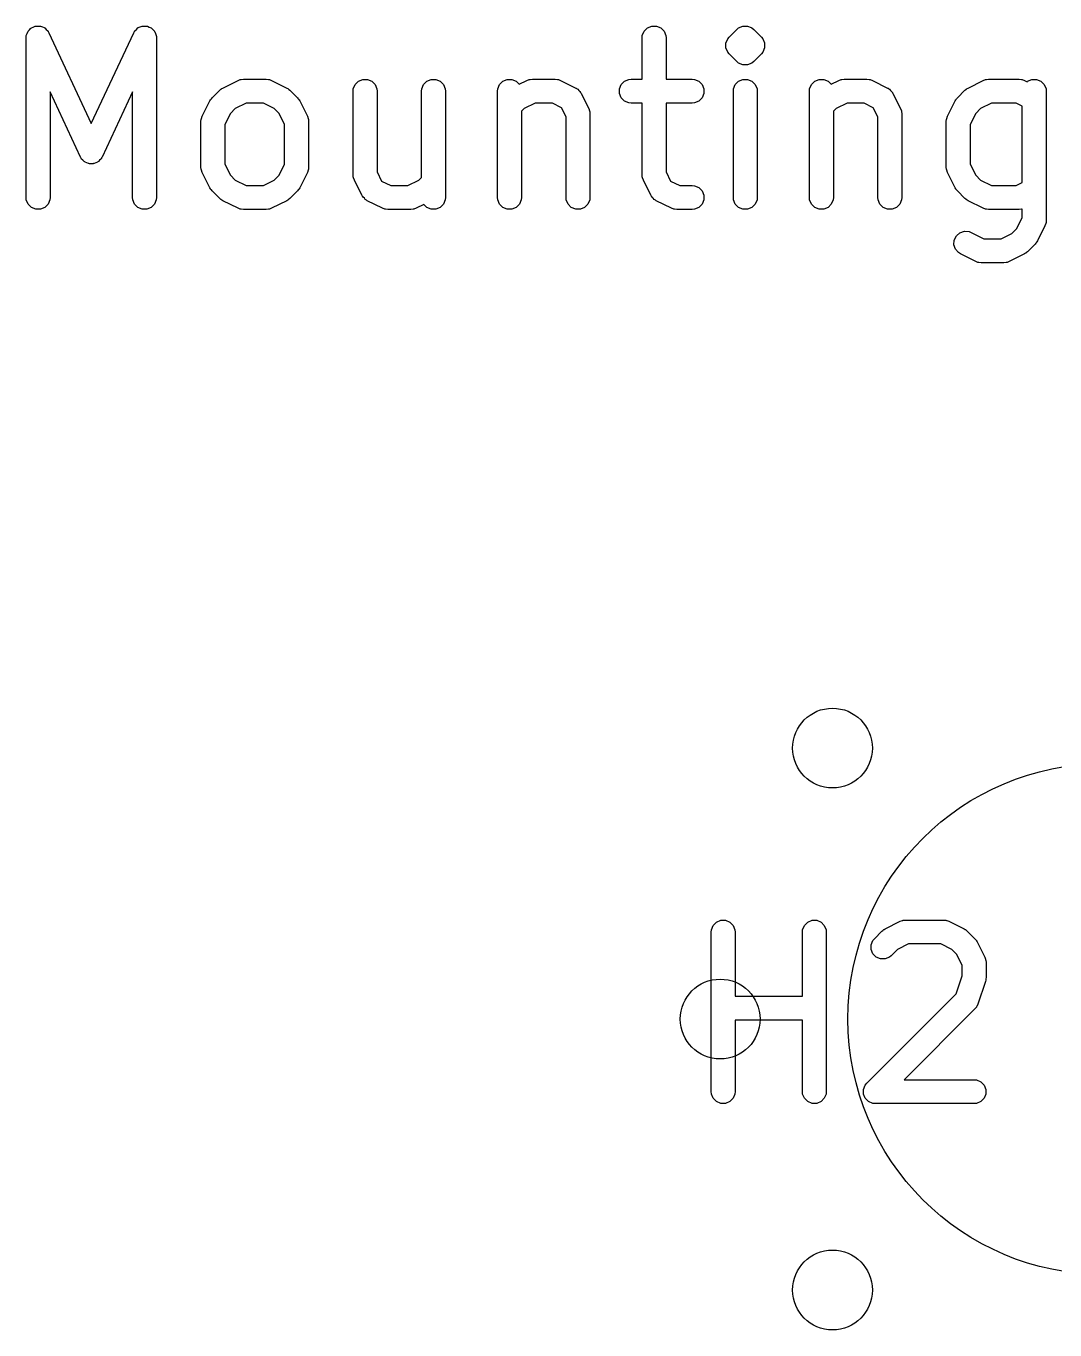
# Model space of a CAD drawing. Extents: x 2.68 to 10.38, y -4.66 to -2.29.
# Drawn here: x 9.8525 to 10.1061, y -2.6357 to -2.3142 of the extents above; entities that cross this region are included whole.
import ezdxf

# ---------------------------------------------------------------- set-up
doc = ezdxf.new("R2010")
doc.units = 0
doc.header["$MEASUREMENT"] = 0
doc.layers.add('BLACK', color=7, linetype='CONTINUOUS')

msp = doc.modelspace()

# ---------------------------------------------------------------- linework, layer by layer
at = {"layer": 'BLACK', "linetype": 'CONTINUOUS'}
for p, q in [((9.85336, -2.31512), (9.85371, -2.31474)), ((9.85371, -2.31474), (9.85377, -2.31471)), ((9.85377, -2.31471), (9.85382, -2.31466)), ((9.85382, -2.31466), (9.85429, -2.31447)), ((9.85429, -2.31447), (9.85475, -2.31425)), ((9.85475, -2.31425), (9.85482, -2.31425)), ((9.85482, -2.31425), (9.85488, -2.31422)), ((9.85488, -2.31422), (9.85539, -2.31422)), ((9.85539, -2.31422), (9.8559, -2.3142)), ((9.8559, -2.3142), (9.85597, -2.31422)), ((9.85597, -2.31422), (9.85603, -2.31422)), ((9.85603, -2.31422), (9.85651, -2.31442)), ((9.85651, -2.31442), (9.85699, -2.31459)), ((9.85699, -2.31459), (9.85704, -2.31464)), ((9.85704, -2.31464), (9.8571, -2.31466)), ((9.8571, -2.31466), (9.85746, -2.31503)), ((9.8797, -2.31503), (9.88006, -2.31466)), ((9.88006, -2.31466), (9.88012, -2.31464)), ((9.88012, -2.31464), (9.88017, -2.31459)), ((9.88017, -2.31459), (9.88065, -2.31442)), ((9.88065, -2.31442), (9.88113, -2.31422)), ((9.88113, -2.31422), (9.88119, -2.31422)), ((9.88119, -2.31422), (9.88125, -2.3142)), ((9.88125, -2.3142), (9.88177, -2.31422)), ((9.88177, -2.31422), (9.88228, -2.31422)), ((9.88228, -2.31422), (9.88234, -2.31425)), ((9.88234, -2.31425), (9.8824, -2.31425)), ((9.8824, -2.31425), (9.88287, -2.31447)), ((9.88287, -2.31447), (9.88334, -2.31466)), ((9.88334, -2.31466), (9.88339, -2.31471)), ((9.88339, -2.31471), (9.88345, -2.31474)), ((9.88345, -2.31474), (9.8838, -2.31512)), ((10.00486, -2.31548), (10.00567, -2.31466)), ((10.00567, -2.31466), (10.00674, -2.31422)), ((10.00674, -2.31422), (10.00789, -2.31422)), ((10.00789, -2.31422), (10.00895, -2.31466)), ((10.00895, -2.31466), (10.00977, -2.31548)), ((10.02772, -2.31503), (10.02817, -2.31466)), ((10.02817, -2.31466), (10.02923, -2.31422)), ((10.02923, -2.31422), (10.03038, -2.31422)), ((10.03038, -2.31422), (10.03038, -2.31422)), ((10.03038, -2.31422), (10.03128, -2.31459)), ((10.03128, -2.31459), (10.03145, -2.31466)), ((10.03145, -2.31466), (10.0319, -2.31503)), ((9.8525, -2.31712), (9.85254, -2.31674)), ((9.8525, -2.35649), (9.8525, -2.31712)), ((9.85254, -2.31667), (9.85255, -2.31663)), ((9.85254, -2.31674), (9.85254, -2.31667)), ((9.85255, -2.31663), (9.85256, -2.31654)), ((9.85256, -2.31654), (9.85276, -2.31607)), ((9.85276, -2.31607), (9.85293, -2.31559)), ((9.85293, -2.31559), (9.85298, -2.31554)), ((9.85298, -2.31554), (9.853, -2.31548)), ((9.853, -2.31548), (9.85336, -2.31512)), ((9.85746, -2.31503), (9.85784, -2.31537)), ((9.85784, -2.31537), (9.85788, -2.31545)), ((9.85788, -2.31545), (9.85791, -2.31548)), ((9.85791, -2.31548), (9.85794, -2.31554)), ((9.85794, -2.31554), (9.85813, -2.31587)), ((9.85813, -2.31587), (9.86858, -2.33826)), ((9.86858, -2.33826), (9.87903, -2.31587)), ((9.87903, -2.31587), (9.87922, -2.31554)), ((9.87922, -2.31554), (9.87925, -2.31548)), ((9.87925, -2.31548), (9.87928, -2.31545)), ((9.87928, -2.31545), (9.87932, -2.31537)), ((9.87932, -2.31537), (9.8797, -2.31503)), ((9.8838, -2.31512), (9.88416, -2.31548)), ((9.88416, -2.31548), (9.88418, -2.31554)), ((9.88418, -2.31554), (9.88423, -2.31559)), ((9.88423, -2.31559), (9.8844, -2.31607)), ((9.8844, -2.31607), (9.8846, -2.31654)), ((9.8846, -2.31654), (9.88461, -2.31663)), ((9.88461, -2.31663), (9.88462, -2.31667)), ((9.88462, -2.31667), (9.88462, -2.31674)), ((9.88462, -2.31674), (9.88466, -2.31712)), ((9.88466, -2.31712), (9.88466, -2.35649)), ((10.00436, -2.31712), (10.00442, -2.31654)), ((10.00436, -2.32729), (10.00436, -2.31712)), ((10.00442, -2.31654), (10.00486, -2.31548)), ((10.00977, -2.31548), (10.01021, -2.31654)), ((10.01021, -2.31654), (10.01026, -2.31712)), ((10.01026, -2.31712), (10.01026, -2.32729)), ((10.02504, -2.31842), (10.02548, -2.31735)), ((10.02548, -2.31735), (10.02585, -2.31691)), ((10.02585, -2.31691), (10.02772, -2.31503)), ((10.0319, -2.31503), (10.03377, -2.31691)), ((10.03377, -2.31691), (10.03414, -2.31735)), ((10.03414, -2.31735), (10.03456, -2.31837)), ((10.02504, -2.31957), (10.02504, -2.31842)), ((10.02548, -2.32063), (10.02504, -2.31957)), ((10.02585, -2.32108), (10.02548, -2.32063)), ((10.02772, -2.32296), (10.02585, -2.32108)), ((10.03377, -2.32108), (10.0319, -2.32296)), ((10.03414, -2.32063), (10.03377, -2.32108)), ((10.03458, -2.31957), (10.03414, -2.32063)), ((10.03456, -2.31837), (10.03458, -2.31842)), ((10.03458, -2.31842), (10.03458, -2.31957)), ((10.02817, -2.32332), (10.02772, -2.32296)), ((10.02923, -2.32376), (10.02817, -2.32332)), ((10.03038, -2.32376), (10.02923, -2.32376)), ((10.02923, -2.32376), (10.02923, -2.32376)), ((10.03145, -2.32332), (10.03038, -2.32376)), ((10.03038, -2.32376), (10.03038, -2.32376)), ((10.0319, -2.32296), (10.03145, -2.32332)), ((9.901, -2.32948), (9.90475, -2.3276)), ((9.90475, -2.3276), (9.90529, -2.32739)), ((9.90529, -2.32739), (9.9054, -2.32739)), ((9.9054, -2.32739), (9.9055, -2.32735)), ((9.9055, -2.32735), (9.90607, -2.32729)), ((9.90607, -2.32729), (9.9117, -2.32729)), ((9.9117, -2.32729), (9.91227, -2.32735)), ((9.91227, -2.32735), (9.91237, -2.32739)), ((9.91237, -2.32739), (9.91248, -2.32739)), ((9.91248, -2.32739), (9.91302, -2.3276)), ((9.91302, -2.3276), (9.91677, -2.32948)), ((9.93443, -2.32779), (9.93549, -2.32735)), ((9.93549, -2.32735), (9.93665, -2.32735)), ((9.93665, -2.32735), (9.93771, -2.32779)), ((9.9513, -2.32779), (9.95237, -2.32735)), ((9.95237, -2.32735), (9.95352, -2.32735)), ((9.95352, -2.32735), (9.95458, -2.32779)), ((9.97005, -2.32779), (9.97111, -2.32735)), ((9.97111, -2.32735), (9.97227, -2.32735)), ((9.97227, -2.32735), (9.97333, -2.32779)), ((9.9741, -2.32855), (9.97599, -2.3276)), ((9.97599, -2.3276), (9.97654, -2.32739)), ((9.97654, -2.32739), (9.97664, -2.32739)), ((9.97664, -2.32739), (9.97674, -2.32735)), ((9.97674, -2.32735), (9.97732, -2.32729)), ((9.97732, -2.32729), (9.98294, -2.32729)), ((9.98294, -2.32729), (9.98352, -2.32735)), ((9.98352, -2.32735), (9.98361, -2.32739)), ((9.98361, -2.32739), (9.98372, -2.32739)), ((9.98372, -2.32739), (9.98426, -2.3276)), ((9.98426, -2.3276), (9.98801, -2.32948)), ((10.00005, -2.32779), (10.00111, -2.32735)), ((10.00111, -2.32735), (10.00169, -2.32729)), ((10.00169, -2.32729), (10.00436, -2.32729)), ((10.01026, -2.32729), (10.01669, -2.32729)), ((10.01669, -2.32729), (10.01726, -2.32735)), ((10.01726, -2.32735), (10.01833, -2.32779)), ((10.02817, -2.32779), (10.02923, -2.32735)), ((10.02923, -2.32735), (10.03038, -2.32735)), ((10.03038, -2.32735), (10.03145, -2.32779)), ((10.04692, -2.32779), (10.04798, -2.32735)), ((10.04798, -2.32735), (10.04913, -2.32735)), ((10.04913, -2.32735), (10.0502, -2.32779)), ((10.05096, -2.32855), (10.05286, -2.3276)), ((10.05286, -2.3276), (10.0534, -2.32739)), ((10.0534, -2.32739), (10.05351, -2.32739)), ((10.05351, -2.32739), (10.0536, -2.32735)), ((10.0536, -2.32735), (10.05418, -2.32729)), ((10.05418, -2.32729), (10.0598, -2.32729)), ((10.0598, -2.32729), (10.06038, -2.32735)), ((10.06038, -2.32735), (10.06048, -2.32739)), ((10.06048, -2.32739), (10.06058, -2.32739)), ((10.06058, -2.32739), (10.06113, -2.3276)), ((10.06113, -2.3276), (10.06488, -2.32948)), ((10.08473, -2.32948), (10.08848, -2.3276)), ((10.08848, -2.3276), (10.08902, -2.32739)), ((10.08902, -2.32739), (10.08913, -2.32739)), ((10.08913, -2.32739), (10.08923, -2.32735)), ((10.08923, -2.32735), (10.0898, -2.32729)), ((10.0898, -2.32729), (10.0973, -2.32729)), ((10.0973, -2.32729), (10.09788, -2.32735)), ((10.09788, -2.32735), (10.09797, -2.32739)), ((10.09797, -2.32739), (10.09808, -2.32739)), ((10.09808, -2.32739), (10.09862, -2.3276)), ((10.09862, -2.3276), (10.09927, -2.32793)), ((10.09941, -2.32779), (10.10047, -2.32735)), ((10.10047, -2.32735), (10.10163, -2.32735)), ((10.10163, -2.32735), (10.10269, -2.32779)), ((9.8659, -2.34649), (9.85841, -2.33043)), ((9.85841, -2.33043), (9.85841, -2.35649)), ((9.87875, -2.33043), (9.87125, -2.34649)), ((9.87875, -2.35649), (9.87875, -2.33043)), ((9.89836, -2.3319), (9.90024, -2.33003)), ((9.90024, -2.33003), (9.90046, -2.32984)), ((9.90046, -2.32984), (9.90051, -2.32978)), ((9.90051, -2.32978), (9.9006, -2.32973)), ((9.9006, -2.32973), (9.90068, -2.32966)), ((9.90068, -2.32966), (9.90076, -2.32963)), ((9.90076, -2.32963), (9.901, -2.32948)), ((9.91677, -2.32948), (9.91702, -2.32963)), ((9.91702, -2.32963), (9.91709, -2.32966)), ((9.91709, -2.32966), (9.91717, -2.32973)), ((9.91717, -2.32973), (9.91726, -2.32978)), ((9.91726, -2.32978), (9.91731, -2.32984)), ((9.91731, -2.32984), (9.91754, -2.33003)), ((9.91754, -2.33003), (9.91941, -2.3319)), ((9.93312, -2.33024), (9.93317, -2.32967)), ((9.93312, -2.35086), (9.93312, -2.33024)), ((9.93317, -2.32967), (9.93362, -2.3286)), ((9.93362, -2.3286), (9.93443, -2.32779)), ((9.93771, -2.32779), (9.93853, -2.3286)), ((9.93853, -2.3286), (9.93897, -2.32967)), ((9.93897, -2.32967), (9.93902, -2.33024)), ((9.93902, -2.33024), (9.93902, -2.35017)), ((9.94999, -2.33024), (9.95005, -2.32967)), ((9.94999, -2.35152), (9.94999, -2.33024)), ((9.95005, -2.32967), (9.95049, -2.3286)), ((9.95049, -2.3286), (9.9513, -2.32779)), ((9.95458, -2.32779), (9.9554, -2.3286)), ((9.9554, -2.3286), (9.95584, -2.32967)), ((9.95584, -2.32967), (9.9559, -2.33024)), ((9.9559, -2.33024), (9.9559, -2.35649)), ((9.96874, -2.33024), (9.9688, -2.32967)), ((9.96874, -2.35649), (9.96874, -2.33024)), ((9.9688, -2.32967), (9.96924, -2.3286)), ((9.96924, -2.3286), (9.97005, -2.32779)), ((9.97333, -2.32779), (9.9741, -2.32855)), ((9.98801, -2.32948), (9.98811, -2.32954)), ((9.98811, -2.32954), (9.98815, -2.32955)), ((9.98815, -2.32955), (9.98821, -2.3296)), ((9.98821, -2.3296), (9.9885, -2.32978)), ((9.9885, -2.32978), (9.98874, -2.33006)), ((9.98874, -2.33006), (9.98902, -2.33031)), ((9.98902, -2.33031), (9.98921, -2.3306)), ((9.98921, -2.3306), (9.98925, -2.33065)), ((9.98925, -2.33065), (9.98927, -2.3307)), ((9.98927, -2.3307), (9.98933, -2.3308)), ((9.98933, -2.3308), (9.9912, -2.33455)), ((9.99879, -2.32967), (9.99923, -2.3286)), ((9.99879, -2.33082), (9.99879, -2.32967)), ((9.99923, -2.33188), (9.99879, -2.33082)), ((9.99923, -2.3286), (10.00005, -2.32779)), ((10.01833, -2.32779), (10.01914, -2.3286)), ((10.01914, -2.3286), (10.01958, -2.32967)), ((10.01958, -2.33082), (10.01914, -2.33188)), ((10.01958, -2.32967), (10.01958, -2.33082)), ((10.02686, -2.33024), (10.02691, -2.32967)), ((10.02686, -2.35649), (10.02686, -2.33024)), ((10.02691, -2.32967), (10.02735, -2.3286)), ((10.02735, -2.3286), (10.02817, -2.32779)), ((10.03145, -2.32779), (10.03226, -2.3286)), ((10.03226, -2.3286), (10.0327, -2.32967)), ((10.0327, -2.32967), (10.03276, -2.33024)), ((10.03276, -2.33024), (10.03276, -2.35649)), ((10.0456, -2.33024), (10.04566, -2.32967)), ((10.0456, -2.35649), (10.0456, -2.33024)), ((10.04566, -2.32967), (10.0461, -2.3286)), ((10.0461, -2.3286), (10.04692, -2.32779)), ((10.0502, -2.32779), (10.05096, -2.32855)), ((10.06488, -2.32948), (10.06497, -2.32954)), ((10.06497, -2.32954), (10.06502, -2.32955)), ((10.06502, -2.32955), (10.06507, -2.3296)), ((10.06507, -2.3296), (10.06536, -2.32978)), ((10.06536, -2.32978), (10.06561, -2.33006)), ((10.06561, -2.33006), (10.06589, -2.33031)), ((10.06589, -2.33031), (10.06607, -2.3306)), ((10.06607, -2.3306), (10.06612, -2.33065)), ((10.06612, -2.33065), (10.06613, -2.3307)), ((10.06613, -2.3307), (10.0662, -2.3308)), ((10.0662, -2.3308), (10.06807, -2.33455)), ((10.08209, -2.3319), (10.08396, -2.33003)), ((10.08396, -2.33003), (10.08419, -2.32984)), ((10.08419, -2.32984), (10.08424, -2.32978)), ((10.08424, -2.32978), (10.08433, -2.32973)), ((10.08433, -2.32973), (10.08441, -2.32966)), ((10.08441, -2.32966), (10.08448, -2.32963)), ((10.08448, -2.32963), (10.08473, -2.32948)), ((10.09927, -2.32793), (10.09941, -2.32779)), ((10.10269, -2.32779), (10.1035, -2.3286)), ((10.1035, -2.3286), (10.10395, -2.32967)), ((10.10395, -2.32967), (10.104, -2.33024)), ((10.104, -2.33024), (10.104, -2.36211)), ((9.89593, -2.33642), (9.89781, -2.33267)), ((9.89781, -2.33267), (9.89796, -2.33242)), ((9.89796, -2.33242), (9.89799, -2.33235)), ((9.89799, -2.33235), (9.89806, -2.33227)), ((9.89806, -2.33227), (9.89812, -2.33218)), ((9.89812, -2.33218), (9.89818, -2.33213)), ((9.89818, -2.33213), (9.89836, -2.3319)), ((9.90677, -2.33319), (9.90407, -2.33454)), ((9.911, -2.33319), (9.90677, -2.33319)), ((9.9137, -2.33454), (9.911, -2.33319)), ((9.91941, -2.3319), (9.9196, -2.33213)), ((9.9196, -2.33213), (9.91966, -2.33218)), ((9.91966, -2.33218), (9.91971, -2.33227)), ((9.91971, -2.33227), (9.91978, -2.33235)), ((9.91978, -2.33235), (9.91981, -2.33242)), ((9.91981, -2.33242), (9.91996, -2.33267)), ((9.91996, -2.33267), (9.92184, -2.33642)), ((9.97801, -2.33319), (9.97531, -2.33454)), ((9.98224, -2.33319), (9.97801, -2.33319)), ((9.98449, -2.33432), (9.98224, -2.33319)), ((10.00005, -2.3327), (9.99923, -2.33188)), ((10.00111, -2.33314), (10.00005, -2.3327)), ((10.00169, -2.33319), (10.00111, -2.33314)), ((10.00436, -2.33319), (10.00169, -2.33319)), ((10.00436, -2.35086), (10.00436, -2.33319)), ((10.01669, -2.33319), (10.01026, -2.33319)), ((10.01026, -2.33319), (10.01026, -2.35017)), ((10.01726, -2.33314), (10.01669, -2.33319)), ((10.01833, -2.3327), (10.01726, -2.33314)), ((10.01914, -2.33188), (10.01833, -2.3327)), ((10.05488, -2.33319), (10.05218, -2.33454)), ((10.05911, -2.33319), (10.05488, -2.33319)), ((10.06135, -2.33432), (10.05911, -2.33319)), ((10.07966, -2.33642), (10.08154, -2.33267)), ((10.08154, -2.33267), (10.08169, -2.33242)), ((10.08169, -2.33242), (10.08172, -2.33235)), ((10.08172, -2.33235), (10.08179, -2.33227)), ((10.08179, -2.33227), (10.08184, -2.33218)), ((10.08184, -2.33218), (10.0819, -2.33213)), ((10.0819, -2.33213), (10.08209, -2.3319)), ((10.0905, -2.33319), (10.0878, -2.33454)), ((10.0966, -2.33319), (10.0905, -2.33319)), ((10.0981, -2.33394), (10.0966, -2.33319)), ((10.0981, -2.35279), (10.0981, -2.33394)), ((9.89562, -2.33774), (9.89568, -2.33717)), ((9.89568, -2.33717), (9.89572, -2.33707)), ((9.89572, -2.33707), (9.89573, -2.33696)), ((9.89573, -2.33696), (9.89593, -2.33642)), ((9.90288, -2.33574), (9.90153, -2.33844)), ((9.90407, -2.33454), (9.90288, -2.33574)), ((9.9149, -2.33574), (9.9137, -2.33454)), ((9.91624, -2.33844), (9.9149, -2.33574)), ((9.92184, -2.33642), (9.92205, -2.33696)), ((9.92205, -2.33696), (9.92205, -2.33707)), ((9.92205, -2.33707), (9.92209, -2.33717)), ((9.92209, -2.33717), (9.92215, -2.33774)), ((9.97531, -2.33454), (9.97464, -2.33521)), ((9.97464, -2.33521), (9.97464, -2.35649)), ((9.98561, -2.33656), (9.98449, -2.33432)), ((9.98561, -2.35649), (9.98561, -2.33656)), ((9.9912, -2.33455), (9.99141, -2.33509)), ((9.99141, -2.33509), (9.99142, -2.33519)), ((9.99142, -2.33519), (9.99146, -2.33529)), ((9.99146, -2.33529), (9.99152, -2.33587)), ((9.99152, -2.33587), (9.99152, -2.35649)), ((10.05218, -2.33454), (10.05151, -2.33521)), ((10.05151, -2.33521), (10.05151, -2.35649)), ((10.06248, -2.33656), (10.06135, -2.33432)), ((10.06248, -2.35649), (10.06248, -2.33656)), ((10.06807, -2.33455), (10.06828, -2.33509)), ((10.06828, -2.33509), (10.06828, -2.33519)), ((10.06828, -2.33519), (10.06833, -2.33529)), ((10.06833, -2.33529), (10.06838, -2.33587)), ((10.06838, -2.33587), (10.06838, -2.35649)), ((10.07935, -2.33774), (10.07941, -2.33717)), ((10.07941, -2.33717), (10.07945, -2.33707)), ((10.07945, -2.33696), (10.07966, -2.33642)), ((10.07945, -2.33707), (10.07945, -2.33696)), ((10.0866, -2.33574), (10.08525, -2.33844)), ((10.0878, -2.33454), (10.0866, -2.33574)), ((9.89562, -2.34899), (9.89562, -2.33774)), ((9.90153, -2.33844), (9.90153, -2.34829)), ((9.91624, -2.34829), (9.91624, -2.33844)), ((9.92215, -2.33774), (9.92215, -2.34899)), ((10.07935, -2.34899), (10.07935, -2.33774)), ((10.08525, -2.33844), (10.08525, -2.34829)), ((9.86603, -2.3467), (9.8659, -2.34649)), ((9.86605, -2.34677), (9.86603, -2.3467)), ((9.8661, -2.34682), (9.86605, -2.34677)), ((9.8662, -2.34699), (9.8661, -2.34682)), ((9.86653, -2.34729), (9.8662, -2.34699)), ((9.87096, -2.34699), (9.87063, -2.34729)), ((9.87106, -2.34682), (9.87096, -2.34699)), ((9.8711, -2.34677), (9.87106, -2.34682)), ((9.87113, -2.3467), (9.8711, -2.34677)), ((9.87125, -2.34649), (9.87113, -2.3467)), ((9.86683, -2.34762), (9.86653, -2.34729)), ((9.86695, -2.34768), (9.86683, -2.34762)), ((9.86705, -2.34777), (9.86695, -2.34768)), ((9.86747, -2.34792), (9.86705, -2.34777)), ((9.86788, -2.34811), (9.86747, -2.34792)), ((9.86801, -2.34811), (9.86788, -2.34811)), ((9.86813, -2.34816), (9.86801, -2.34811)), ((9.86858, -2.34814), (9.86813, -2.34816)), ((9.86903, -2.34816), (9.86858, -2.34814)), ((9.86915, -2.34811), (9.86903, -2.34816)), ((9.86928, -2.34811), (9.86915, -2.34811)), ((9.86969, -2.34792), (9.86928, -2.34811)), ((9.87011, -2.34777), (9.86969, -2.34792)), ((9.87021, -2.34768), (9.87011, -2.34777)), ((9.87033, -2.34762), (9.87021, -2.34768)), ((9.87063, -2.34729), (9.87033, -2.34762)), ((9.89568, -2.34957), (9.89562, -2.34899)), ((9.89572, -2.34966), (9.89568, -2.34957)), ((9.89573, -2.34977), (9.89572, -2.34966)), ((9.89593, -2.35031), (9.89573, -2.34977)), ((9.90153, -2.34829), (9.90288, -2.35099)), ((9.9149, -2.35099), (9.91624, -2.34829)), ((9.92205, -2.34977), (9.92184, -2.35031)), ((9.92209, -2.34957), (9.92205, -2.34966)), ((9.92205, -2.34966), (9.92205, -2.34977)), ((9.92215, -2.34899), (9.92209, -2.34957)), ((9.93902, -2.35017), (9.94015, -2.35241)), ((10.01026, -2.35017), (10.01139, -2.35241)), ((10.07941, -2.34957), (10.07935, -2.34899)), ((10.07945, -2.34966), (10.07941, -2.34957)), ((10.07945, -2.34977), (10.07945, -2.34966)), ((10.07966, -2.35031), (10.07945, -2.34977)), ((10.08525, -2.34829), (10.0866, -2.35099)), ((9.89781, -2.35406), (9.89593, -2.35031)), ((9.90288, -2.35099), (9.90407, -2.35219)), ((9.90407, -2.35219), (9.90677, -2.35354)), ((9.911, -2.35354), (9.9137, -2.35219)), ((9.9137, -2.35219), (9.9149, -2.35099)), ((9.92184, -2.35031), (9.91996, -2.35406)), ((9.93317, -2.35144), (9.93312, -2.35086)), ((9.93322, -2.35154), (9.93317, -2.35144)), ((9.93322, -2.35164), (9.93322, -2.35154)), ((9.93343, -2.35219), (9.93322, -2.35164)), ((9.9353, -2.35593), (9.93343, -2.35219)), ((9.94015, -2.35241), (9.94239, -2.35354)), ((9.94662, -2.35354), (9.94932, -2.35219)), ((9.94932, -2.35219), (9.94999, -2.35152)), ((10.00442, -2.35144), (10.00436, -2.35086)), ((10.00446, -2.35154), (10.00442, -2.35144)), ((10.00446, -2.35164), (10.00446, -2.35154)), ((10.00467, -2.35219), (10.00446, -2.35164)), ((10.00655, -2.35593), (10.00467, -2.35219)), ((10.01139, -2.35241), (10.01363, -2.35354)), ((10.08154, -2.35406), (10.07966, -2.35031)), ((10.0866, -2.35099), (10.0878, -2.35219)), ((10.0878, -2.35219), (10.0905, -2.35354)), ((10.0966, -2.35354), (10.0981, -2.35279)), ((9.85256, -2.35706), (9.8525, -2.35649)), ((9.85841, -2.35649), (9.85835, -2.35706)), ((9.87881, -2.35706), (9.87875, -2.35649)), ((9.88466, -2.35649), (9.8846, -2.35706)), ((9.89796, -2.35431), (9.89781, -2.35406)), ((9.89799, -2.35438), (9.89796, -2.35431)), ((9.89806, -2.35446), (9.89799, -2.35438)), ((9.89812, -2.35455), (9.89806, -2.35446)), ((9.89818, -2.3546), (9.89812, -2.35455)), ((9.89836, -2.35483), (9.89818, -2.3546)), ((9.90024, -2.3567), (9.89836, -2.35483)), ((9.90677, -2.35354), (9.911, -2.35354)), ((9.91941, -2.35483), (9.91754, -2.3567)), ((9.9196, -2.3546), (9.91941, -2.35483)), ((9.91966, -2.35455), (9.9196, -2.3546)), ((9.91971, -2.35446), (9.91966, -2.35455)), ((9.91978, -2.35438), (9.91971, -2.35446)), ((9.91981, -2.35431), (9.91978, -2.35438)), ((9.91996, -2.35406), (9.91981, -2.35431)), ((9.93536, -2.35603), (9.9353, -2.35593)), ((9.93538, -2.35608), (9.93536, -2.35603)), ((9.93543, -2.35613), (9.93538, -2.35608)), ((9.93561, -2.35642), (9.93543, -2.35613)), ((9.93589, -2.35667), (9.93561, -2.35642)), ((9.93613, -2.35695), (9.93589, -2.35667)), ((9.94239, -2.35354), (9.94662, -2.35354)), ((9.9559, -2.35649), (9.95584, -2.35706)), ((9.9688, -2.35706), (9.96874, -2.35649)), ((9.97464, -2.35649), (9.97459, -2.35706)), ((9.98567, -2.35706), (9.98561, -2.35649)), ((9.99152, -2.35649), (9.99146, -2.35706)), ((10.00661, -2.35603), (10.00655, -2.35593)), ((10.00662, -2.35608), (10.00661, -2.35603)), ((10.00667, -2.35613), (10.00662, -2.35608)), ((10.00685, -2.35642), (10.00667, -2.35613)), ((10.00713, -2.35667), (10.00685, -2.35642)), ((10.00738, -2.35695), (10.00713, -2.35667)), ((10.01363, -2.35354), (10.01669, -2.35354)), ((10.01669, -2.35354), (10.01726, -2.35359)), ((10.01726, -2.35359), (10.01833, -2.35403)), ((10.01833, -2.35403), (10.01914, -2.35485)), ((10.01914, -2.35485), (10.01958, -2.35591)), ((10.01958, -2.35591), (10.01958, -2.35706)), ((10.02691, -2.35706), (10.02686, -2.35649)), ((10.03276, -2.35649), (10.0327, -2.35706)), ((10.04566, -2.35706), (10.0456, -2.35649)), ((10.05151, -2.35649), (10.05145, -2.35706)), ((10.06253, -2.35706), (10.06248, -2.35649)), ((10.06838, -2.35649), (10.06833, -2.35706)), ((10.08169, -2.35431), (10.08154, -2.35406)), ((10.08172, -2.35438), (10.08169, -2.35431)), ((10.08179, -2.35446), (10.08172, -2.35438)), ((10.08184, -2.35455), (10.08179, -2.35446)), ((10.0819, -2.3546), (10.08184, -2.35455)), ((10.08209, -2.35483), (10.0819, -2.3546)), ((10.08396, -2.3567), (10.08209, -2.35483)), ((10.0905, -2.35354), (10.0966, -2.35354)), ((9.853, -2.35813), (9.85256, -2.35706)), ((9.85382, -2.35894), (9.853, -2.35813)), ((9.85488, -2.35938), (9.85382, -2.35894)), ((9.85603, -2.35938), (9.85488, -2.35938)), ((9.8571, -2.35894), (9.85603, -2.35938)), ((9.85791, -2.35813), (9.8571, -2.35894)), ((9.85835, -2.35706), (9.85791, -2.35813)), ((9.87925, -2.35813), (9.87881, -2.35706)), ((9.88006, -2.35894), (9.87925, -2.35813)), ((9.88113, -2.35938), (9.88006, -2.35894)), ((9.88228, -2.35938), (9.88113, -2.35938)), ((9.88334, -2.35894), (9.88228, -2.35938)), ((9.88416, -2.35813), (9.88334, -2.35894)), ((9.8846, -2.35706), (9.88416, -2.35813)), ((9.90046, -2.35689), (9.90024, -2.3567)), ((9.90051, -2.35695), (9.90046, -2.35689)), ((9.9006, -2.357), (9.90051, -2.35695)), ((9.90068, -2.35707), (9.9006, -2.357)), ((9.90076, -2.3571), (9.90068, -2.35707)), ((9.901, -2.35726), (9.90076, -2.3571)), ((9.90475, -2.35913), (9.901, -2.35726)), ((9.90529, -2.35934), (9.90475, -2.35913)), ((9.9054, -2.35934), (9.90529, -2.35934)), ((9.9055, -2.35938), (9.9054, -2.35934)), ((9.90607, -2.35944), (9.9055, -2.35938)), ((9.9117, -2.35944), (9.90607, -2.35944)), ((9.91227, -2.35938), (9.9117, -2.35944)), ((9.91237, -2.35934), (9.91227, -2.35938)), ((9.91248, -2.35934), (9.91237, -2.35934)), ((9.91302, -2.35913), (9.91248, -2.35934)), ((9.91677, -2.35726), (9.91302, -2.35913)), ((9.91702, -2.3571), (9.91677, -2.35726)), ((9.91709, -2.35707), (9.91702, -2.3571)), ((9.91717, -2.357), (9.91709, -2.35707)), ((9.91726, -2.35695), (9.91717, -2.357)), ((9.91731, -2.35689), (9.91726, -2.35695)), ((9.91754, -2.3567), (9.91731, -2.35689)), ((9.93643, -2.35713), (9.93613, -2.35695)), ((9.93648, -2.35718), (9.93643, -2.35713)), ((9.93653, -2.35719), (9.93648, -2.35718)), ((9.93662, -2.35726), (9.93653, -2.35719)), ((9.94037, -2.35913), (9.93662, -2.35726)), ((9.94091, -2.35934), (9.94037, -2.35913)), ((9.94102, -2.35934), (9.94091, -2.35934)), ((9.94112, -2.35938), (9.94102, -2.35934)), ((9.94169, -2.35944), (9.94112, -2.35938)), ((9.94732, -2.35944), (9.94169, -2.35944)), ((9.9479, -2.35938), (9.94732, -2.35944)), ((9.94799, -2.35934), (9.9479, -2.35938)), ((9.9481, -2.35934), (9.94799, -2.35934)), ((9.94864, -2.35913), (9.9481, -2.35934)), ((9.95054, -2.35818), (9.94864, -2.35913)), ((9.9513, -2.35894), (9.95054, -2.35818)), ((9.95237, -2.35938), (9.9513, -2.35894)), ((9.95352, -2.35938), (9.95237, -2.35938)), ((9.95458, -2.35894), (9.95352, -2.35938)), ((9.9554, -2.35813), (9.95458, -2.35894)), ((9.95584, -2.35706), (9.9554, -2.35813)), ((9.96924, -2.35813), (9.9688, -2.35706)), ((9.97005, -2.35894), (9.96924, -2.35813)), ((9.97111, -2.35938), (9.97005, -2.35894)), ((9.97227, -2.35938), (9.97111, -2.35938)), ((9.97333, -2.35894), (9.97227, -2.35938)), ((9.97415, -2.35813), (9.97333, -2.35894)), ((9.97459, -2.35706), (9.97415, -2.35813)), ((9.98611, -2.35813), (9.98567, -2.35706)), ((9.98692, -2.35894), (9.98611, -2.35813)), ((9.98799, -2.35938), (9.98692, -2.35894)), ((9.98914, -2.35938), (9.98799, -2.35938)), ((9.9902, -2.35894), (9.98914, -2.35938)), ((9.99102, -2.35813), (9.9902, -2.35894)), ((9.99146, -2.35706), (9.99102, -2.35813)), ((10.00767, -2.35713), (10.00738, -2.35695)), ((10.00772, -2.35718), (10.00767, -2.35713)), ((10.00777, -2.35719), (10.00772, -2.35718)), ((10.00787, -2.35726), (10.00777, -2.35719)), ((10.01162, -2.35913), (10.00787, -2.35726)), ((10.01216, -2.35934), (10.01162, -2.35913)), ((10.01226, -2.35934), (10.01216, -2.35934)), ((10.01236, -2.35938), (10.01226, -2.35934)), ((10.01294, -2.35944), (10.01236, -2.35938)), ((10.01669, -2.35944), (10.01294, -2.35944)), ((10.01726, -2.35938), (10.01669, -2.35944)), ((10.01833, -2.35894), (10.01726, -2.35938)), ((10.01914, -2.35813), (10.01833, -2.35894)), ((10.01958, -2.35706), (10.01914, -2.35813)), ((10.02735, -2.35813), (10.02691, -2.35706)), ((10.02817, -2.35894), (10.02735, -2.35813)), ((10.02923, -2.35938), (10.02817, -2.35894)), ((10.03038, -2.35938), (10.02923, -2.35938)), ((10.03145, -2.35894), (10.03038, -2.35938)), ((10.03226, -2.35813), (10.03145, -2.35894)), ((10.0327, -2.35706), (10.03226, -2.35813)), ((10.0461, -2.35813), (10.04566, -2.35706)), ((10.04692, -2.35894), (10.0461, -2.35813)), ((10.04798, -2.35938), (10.04692, -2.35894)), ((10.04913, -2.35938), (10.04798, -2.35938)), ((10.0502, -2.35894), (10.04913, -2.35938)), ((10.05101, -2.35813), (10.0502, -2.35894)), ((10.05145, -2.35706), (10.05101, -2.35813)), ((10.06297, -2.35813), (10.06253, -2.35706)), ((10.06379, -2.35894), (10.06297, -2.35813)), ((10.06485, -2.35938), (10.06379, -2.35894)), ((10.06601, -2.35938), (10.06485, -2.35938)), ((10.06707, -2.35894), (10.06601, -2.35938)), ((10.06788, -2.35813), (10.06707, -2.35894)), ((10.06833, -2.35706), (10.06788, -2.35813)), ((10.08419, -2.35689), (10.08396, -2.3567)), ((10.08424, -2.35695), (10.08419, -2.35689)), ((10.08433, -2.357), (10.08424, -2.35695)), ((10.08441, -2.35707), (10.08433, -2.357)), ((10.08448, -2.3571), (10.08441, -2.35707)), ((10.08473, -2.35726), (10.08448, -2.3571)), ((10.08848, -2.35913), (10.08473, -2.35726)), ((10.08902, -2.35934), (10.08848, -2.35913)), ((10.08913, -2.35934), (10.08902, -2.35934)), ((10.08923, -2.35938), (10.08913, -2.35934)), ((10.0898, -2.35944), (10.08923, -2.35938)), ((10.0973, -2.35944), (10.0898, -2.35944)), ((10.09788, -2.35938), (10.0973, -2.35944)), ((10.09797, -2.35934), (10.09788, -2.35938)), ((10.09808, -2.35934), (10.09797, -2.35934)), ((10.0981, -2.35933), (10.09808, -2.35934)), ((10.0981, -2.36142), (10.0981, -2.35933)), ((10.09675, -2.36411), (10.0981, -2.36142)), ((10.1039, -2.36289), (10.10369, -2.36343)), ((10.10391, -2.36279), (10.1039, -2.36289)), ((10.10395, -2.36269), (10.10391, -2.36279)), ((10.104, -2.36211), (10.10395, -2.36269)), ((10.08133, -2.36696), (10.08184, -2.36593)), ((10.08184, -2.36593), (10.08271, -2.36517)), ((10.08271, -2.36517), (10.08381, -2.36481)), ((10.08381, -2.36481), (10.08496, -2.36489)), ((10.08496, -2.36489), (10.0855, -2.3651)), ((10.0855, -2.3651), (10.08862, -2.36666)), ((10.09285, -2.36666), (10.09555, -2.36531)), ((10.09555, -2.36531), (10.09675, -2.36411)), ((10.10369, -2.36343), (10.10182, -2.36718)), ((10.08125, -2.36811), (10.08133, -2.36696)), ((10.08161, -2.3692), (10.08125, -2.36811)), ((10.08237, -2.37007), (10.08161, -2.3692)), ((10.08862, -2.36666), (10.09285, -2.36666)), ((10.10126, -2.36795), (10.09939, -2.36983)), ((10.10145, -2.36772), (10.10126, -2.36795)), ((10.10151, -2.36767), (10.10145, -2.36772)), ((10.10156, -2.36758), (10.10151, -2.36767)), ((10.10163, -2.3675), (10.10156, -2.36758)), ((10.10166, -2.36743), (10.10163, -2.3675)), ((10.10182, -2.36718), (10.10166, -2.36743)), ((10.08286, -2.37038), (10.08237, -2.37007)), ((10.08661, -2.37225), (10.08286, -2.37038)), ((10.08715, -2.37246), (10.08661, -2.37225)), ((10.08725, -2.37247), (10.08715, -2.37246)), ((10.08735, -2.37251), (10.08725, -2.37247)), ((10.08793, -2.37257), (10.08735, -2.37251)), ((10.09355, -2.37257), (10.08793, -2.37257)), ((10.09413, -2.37251), (10.09355, -2.37257)), ((10.09422, -2.37247), (10.09413, -2.37251)), ((10.09433, -2.37246), (10.09422, -2.37247)), ((10.09487, -2.37225), (10.09433, -2.37246)), ((10.09862, -2.37038), (10.09487, -2.37225)), ((10.09887, -2.37022), (10.09862, -2.37038)), ((10.09894, -2.37019), (10.09887, -2.37022)), ((10.09902, -2.37013), (10.09894, -2.37019)), ((10.09911, -2.37007), (10.09902, -2.37013)), ((10.09916, -2.37001), (10.09911, -2.37007)), ((10.09939, -2.36983), (10.09916, -2.37001)), ((10.02144, -2.53702), (10.02188, -2.53595)), ((10.02188, -2.53595), (10.02269, -2.53514)), ((10.02269, -2.53514), (10.02376, -2.5347)), ((10.02376, -2.5347), (10.02491, -2.5347)), ((10.02491, -2.5347), (10.02597, -2.53514)), ((10.02597, -2.53514), (10.02679, -2.53595)), ((10.02679, -2.53595), (10.02723, -2.53702)), ((10.04394, -2.53702), (10.04438, -2.53595)), ((10.04438, -2.53595), (10.04519, -2.53514)), ((10.04519, -2.53514), (10.04626, -2.5347)), ((10.04626, -2.5347), (10.04741, -2.5347)), ((10.04741, -2.5347), (10.04847, -2.53514)), ((10.04847, -2.53514), (10.04929, -2.53595)), ((10.04929, -2.53595), (10.04973, -2.53702)), ((10.06426, -2.53683), (10.06801, -2.53495)), ((10.06801, -2.53495), (10.06855, -2.53474)), ((10.06855, -2.53474), (10.06865, -2.53474)), ((10.06865, -2.53474), (10.06875, -2.5347)), ((10.06875, -2.5347), (10.06933, -2.53464)), ((10.06933, -2.53464), (10.0787, -2.53464)), ((10.0787, -2.53464), (10.07928, -2.5347)), ((10.07928, -2.5347), (10.07938, -2.53474)), ((10.07938, -2.53474), (10.07948, -2.53474)), ((10.07948, -2.53474), (10.08002, -2.53495)), ((10.08002, -2.53495), (10.08377, -2.53683)), ((10.02138, -2.53759), (10.02144, -2.53702)), ((10.02138, -2.57696), (10.02138, -2.53759)), ((10.02723, -2.53702), (10.02729, -2.53759)), ((10.02729, -2.53759), (10.02729, -2.55339)), ((10.04388, -2.53759), (10.04394, -2.53702)), ((10.04388, -2.55339), (10.04388, -2.53759)), ((10.04973, -2.53702), (10.04978, -2.53759)), ((10.04978, -2.53759), (10.04978, -2.57696)), ((10.06081, -2.54076), (10.06125, -2.5397)), ((10.06125, -2.5397), (10.06162, -2.53925)), ((10.06162, -2.53925), (10.06349, -2.53738)), ((10.06349, -2.53738), (10.06372, -2.53719)), ((10.06372, -2.53719), (10.06377, -2.53713)), ((10.06377, -2.53713), (10.06386, -2.53708)), ((10.06386, -2.53708), (10.06394, -2.53701)), ((10.06394, -2.53701), (10.06401, -2.53698)), ((10.06401, -2.53698), (10.06426, -2.53683)), ((10.08377, -2.53683), (10.08402, -2.53698)), ((10.08402, -2.53698), (10.08409, -2.53701)), ((10.08409, -2.53701), (10.08417, -2.53708)), ((10.08417, -2.53708), (10.08426, -2.53713)), ((10.08426, -2.53713), (10.08431, -2.53719)), ((10.08431, -2.53719), (10.08454, -2.53738)), ((10.08454, -2.53738), (10.08641, -2.53925)), ((10.08641, -2.53925), (10.0866, -2.53948)), ((10.0866, -2.53948), (10.08666, -2.53953)), ((10.08666, -2.53953), (10.08672, -2.53962)), ((10.08672, -2.53962), (10.08678, -2.5397)), ((10.08678, -2.5397), (10.08681, -2.53977)), ((10.08681, -2.53977), (10.08697, -2.54002)), ((10.06081, -2.54192), (10.06081, -2.54076)), ((10.06125, -2.54298), (10.06081, -2.54192)), ((10.06206, -2.5438), (10.06125, -2.54298)), ((10.06733, -2.54189), (10.06579, -2.54343)), ((10.07003, -2.54054), (10.06733, -2.54189)), ((10.07801, -2.54054), (10.07003, -2.54054)), ((10.0807, -2.54189), (10.07801, -2.54054)), ((10.0819, -2.54309), (10.0807, -2.54189)), ((10.08325, -2.54579), (10.0819, -2.54309)), ((10.08697, -2.54002), (10.08884, -2.54377)), ((10.06313, -2.54424), (10.06206, -2.5438)), ((10.06428, -2.54424), (10.06313, -2.54424)), ((10.06535, -2.5438), (10.06428, -2.54424)), ((10.06579, -2.54343), (10.06535, -2.5438)), ((10.08325, -2.54836), (10.08325, -2.54579)), ((10.08884, -2.54377), (10.08905, -2.54431)), ((10.08905, -2.54431), (10.08906, -2.54442)), ((10.08906, -2.54442), (10.0891, -2.54451)), ((10.0891, -2.54451), (10.08915, -2.54509)), ((10.08915, -2.54509), (10.08915, -2.54884)), ((10.08175, -2.55287), (10.08325, -2.54836)), ((10.08907, -2.54949), (10.089, -2.54977)), ((10.0891, -2.54942), (10.08907, -2.54949)), ((10.08911, -2.54931), (10.0891, -2.54942)), ((10.08913, -2.54921), (10.08911, -2.54931)), ((10.08915, -2.54884), (10.08913, -2.54913)), ((10.08913, -2.54913), (10.08913, -2.54921)), ((10.089, -2.54977), (10.08713, -2.5554)), ((10.02729, -2.55339), (10.04388, -2.55339)), ((10.05974, -2.57487), (10.08175, -2.55287)), ((10.08682, -2.55601), (10.08678, -2.5561)), ((10.08689, -2.55593), (10.08682, -2.55601)), ((10.08713, -2.5554), (10.08689, -2.55593)), ((10.08641, -2.55655), (10.06896, -2.57401)), ((10.08678, -2.5561), (10.08641, -2.55655)), ((10.04388, -2.55929), (10.02729, -2.55929)), ((10.02729, -2.55929), (10.02729, -2.57696)), ((10.04388, -2.57696), (10.04388, -2.55929)), ((10.05937, -2.57532), (10.05974, -2.57487)), ((10.06896, -2.57401), (10.0862, -2.57401)), ((10.0862, -2.57401), (10.08678, -2.57407)), ((10.08678, -2.57407), (10.08784, -2.57451)), ((10.08784, -2.57451), (10.08866, -2.57532)), ((10.02144, -2.57754), (10.02138, -2.57696)), ((10.02188, -2.5786), (10.02144, -2.57754)), ((10.02723, -2.57754), (10.02679, -2.5786)), ((10.02729, -2.57696), (10.02723, -2.57754)), ((10.04394, -2.57754), (10.04388, -2.57696)), ((10.04438, -2.5786), (10.04394, -2.57754)), ((10.04973, -2.57754), (10.04929, -2.5786)), ((10.04978, -2.57696), (10.04973, -2.57754)), ((10.05893, -2.57639), (10.05937, -2.57532)), ((10.05893, -2.57754), (10.05893, -2.57639)), ((10.05937, -2.5786), (10.05893, -2.57754)), ((10.08866, -2.57532), (10.0891, -2.57639)), ((10.0891, -2.57754), (10.08866, -2.5786)), ((10.0891, -2.57639), (10.0891, -2.57754)), ((10.02269, -2.57942), (10.02188, -2.5786)), ((10.02376, -2.57986), (10.02269, -2.57942)), ((10.02491, -2.57986), (10.02376, -2.57986)), ((10.02597, -2.57942), (10.02491, -2.57986)), ((10.02679, -2.5786), (10.02597, -2.57942)), ((10.04519, -2.57942), (10.04438, -2.5786)), ((10.04626, -2.57986), (10.04519, -2.57942)), ((10.04741, -2.57986), (10.04626, -2.57986)), ((10.04847, -2.57942), (10.04741, -2.57986)), ((10.04929, -2.5786), (10.04847, -2.57942)), ((10.06019, -2.57942), (10.05937, -2.5786)), ((10.06125, -2.57986), (10.06019, -2.57942)), ((10.06183, -2.57991), (10.06125, -2.57986)), ((10.0862, -2.57991), (10.06183, -2.57991)), ((10.08678, -2.57986), (10.0862, -2.57991)), ((10.08784, -2.57942), (10.08678, -2.57986)), ((10.08866, -2.5786), (10.08784, -2.57942))]:
    msp.add_line(p, q, dxfattribs=at)
at = {"layer": 'BLACK'}
for centre, radius in [((10.0513, -2.49224), 0.00984), ((10.11811, -2.55906), 0.06299), ((10.02362, -2.55906), 0.00984), ((10.0513, -2.62587), 0.00984)]:
    msp.add_circle(centre, radius, dxfattribs=at)

doc.saveas('drawing.dxf')
